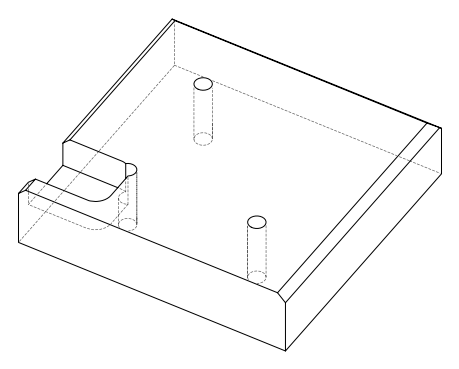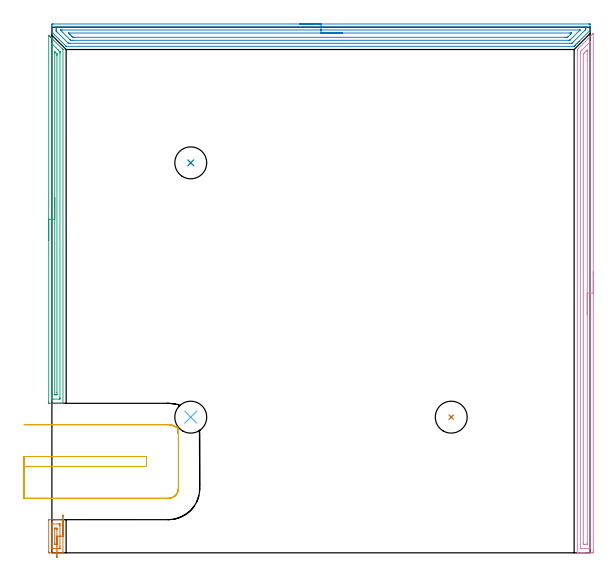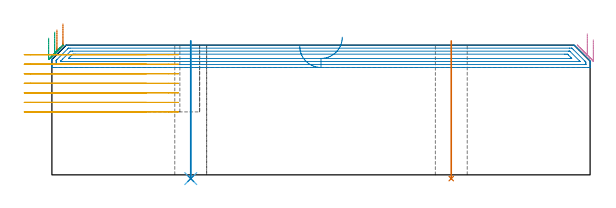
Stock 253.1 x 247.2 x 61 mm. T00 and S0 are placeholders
(PLAN: 8 operations, 2 tool changes, 24.6 min)
(1 AREA_MILL | FG_CHAMFER_SURFACE | UGT0205_001 | 0.55 min | 446 mm3)
(2 AREA_MILL_1 | FG_CHAMFER_SURFACE_1 | UGT0205_001 | 8.19 min | 13959 mm3)
(3 AREA_MILL_2 | FG_CHAMFER_SURFACE_2 | UGT0205_001 | 4.25 min | 3881 mm3)
(4 AREA_MILL_3 | FG_CHAMFER_SURFACE_3 | UGT0205_001 | 5.98 min | 6729 mm3)
(5 MILL_OPEN_POCKET | POCKET_OPEN | UGT0201_094 | Follow Part, ap 5, ae 75% | 4.88 min | 116486 mm3)
(6 INDEXABLE_INSERT_DRILL_THROUGH_HOLE_FROM_SOLID | STEP1HOLE | NXT0302_001 | 0.26 min | 7455 mm3)
(7 INDEXABLE_INSERT_DRILL_THROUGH_HOLE_FROM_SOLID_1 | STEP1HOLE_1 | NXT0302_001 | 0.26 min | 10765 mm3)
(8 INDEXABLE_INSERT_DRILL_THROUGH_HOLE_FROM_SOLID_2 | STEP1HOLE_2 | NXT0302_001 | 0.26 min | 10776 mm3)
(TOOL UGT0205_001 | Chamfer Mill 20 x 3 x 45 deg. | D20 FL50 Z2)
(TOOL UGT0201_094 | End mill 20 mm | D20 FL38 Z4)
(TOOL NXT0302_001 | Index. Insert Drill 15mm [880-D1500L20-05] | D15 PA176 FL75 Z2)
(OP 1 AREA_MILL)
G17 G21 G94 G90
T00 M6
G54
G17 G0 G90 X5.2 Y17.8 S1061 M3
G43 Z71. H0
G94 G1 Y17.762 Z70.128 F250.
Y17.648 Z69.263
Y17.459 Z68.412
Y17.197 Z67.58
Y16.863 Z66.774
Y16.46 Z66.
Y15.991 Z65.264
Y15.46 Z64.572
Y14.871 Z63.929
Y14.228 Z63.339
Y13.536 Z62.808
Y12.8 Z62.34
Y12.026 Z61.937
Y11.22 Z61.603
Y10.388 Z61.341
Y9.536 Z61.152
Y8.672 Z61.038
Y7.8 Z61.
Y0.362
X5.194 Y0.01 Z60.992
X4.95 Y0. Z60.749
X-1.102 Z54.697
X-1.198 Y0.002 Z54.602
X-1.493 Y0.008 Z54.307
X-1.498 Y0.211 Z54.302
X-1.499 Y0.362 Z54.301
X-1.5 Y0.666 Z54.3
Y15.238
X-1.496 Y15.526 Z54.304
X-1.493 Y15.59 Z54.306
X-1.348 Y15.6 Z54.452
X4.951 Y15.599 Z60.749
X5.194 Y15.59 Z60.992
X5.2 Y15.238 Z61.
Y7.8
X3.786 Z59.586
Y2.987
X3.785 Y2.355 Z59.585
X3.783 Y2.112 Z59.583
X3.781 Y2.034 Z59.581
X3.78 Y2.021 Z59.58
X3.75 Y2.01 Z59.55
X3.602 Y2.005 Z59.402
X3.379 Y2.001 Z59.179
X0.432 Y2. Z56.232
X0.209 Y2.001 Z56.009
X0.06 Y2.005 Z55.86
X-0.058 Y2.01 Z55.742
X-0.08 Y2.017 Z55.72
X-0.081 Y2.023 Z55.719
X-0.083 Y2.112 Z55.717
X-0.086 Y2.745 Z55.714
Y2.987
X-0.085 Y13.245 Z55.715
X-0.083 Y13.488 Z55.717
X-0.081 Y13.566 Z55.719
X-0.08 Y13.579 Z55.72
X-0.05 Y13.59 Z55.75
X0.098 Y13.595 Z55.898
X0.321 Y13.599 Z56.121
X3.268 Y13.6 Z59.068
X3.491 Y13.598 Z59.291
X3.64 Y13.595 Z59.44
X3.758 Y13.59 Z59.558
X3.78 Y13.583 Z59.58
X3.781 Y13.577 Z59.581
X3.783 Y13.488 Z59.583
X3.786 Y12.855 Z59.586
Y12.613
Y7.8
X2.371 Z58.171
Y4.651
Y4.564
X2.37 Y4.391 Z58.17
X2.364 Y4.046 Z58.164
X2.359 Y4.008 Z58.159
X2.353 Y4.005 Z58.153
X2.331 Y4.002 Z58.131
X2.285 Y4. Z58.085
X2.148 Z57.948
X1.415 Y4.003 Z57.215
X1.366 Y4.006 Z57.166
X1.344 Y4.009 Z57.144
X1.335 Y4.035 Z57.135
X1.333 Y4.131 Z57.133
X1.329 Y4.478 Z57.129
Y4.651
Y11.036
X1.33 Y11.209 Z57.13
X1.335 Y11.554 Z57.135
X1.341 Y11.592 Z57.141
X1.347 Y11.595 Z57.147
X1.369 Y11.598 Z57.169
X1.415 Y11.6 Z57.215
X1.552 Z57.352
X2.285 Y11.597 Z58.085
X2.334 Y11.594 Z58.134
X2.356 Y11.591 Z58.156
X2.365 Y11.565 Z58.165
X2.367 Y11.468 Z58.167
X2.371 Y11.122 Z58.171
Y10.949
Y7.8
Y6.928 Z58.21
Y6.063 Z58.323
Y5.212 Z58.512
Y4.38 Z58.775
X2.372 Y3.574 Z59.108
Y2.8 Z59.511
Y2.064 Z59.98
Y1.372 Z60.511
Y0.729 Z61.1
Y0.14 Z61.744
Y-0.392 Z62.436
Y-0.86 Z63.172
Y-1.263 Z63.945
Y-1.597 Z64.751
Y-1.859 Z65.583
Y-2.048 Z66.435
Y-2.162 Z67.3
Y-2.2 Z68.172
G0 Z71.
M5
M2
(OP 2 AREA_MILL_1)
G17 G21 G94 G90
T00 M6
G54
G17 G0 G90 X116.55 Y248.7 S1061 M3
G43 Z71. H0
Z60.5
G94 G1 X116.588 Z59.628 F250.
X116.702 Z58.764
X116.891 Z57.912
X117.153 Z57.08
X117.487 Z56.274
X117.89 Z55.5
X118.358 Z54.764
X118.89 Z54.072
X119.479 Z53.429
X120.122 Z52.84
X120.814 Z52.309
X121.55 Z51.84
X122.324 Z51.437
X123.13 Z51.103
X123.962 Z50.841
X124.813 Z50.652
X125.678 Z50.538
X126.55 Z50.5
X252.485
X252.721 Y248.698 Z50.502
X253.097 Y248.691 Z50.505
X253.1 Y248.615 Z50.582
Y247.405 Z51.79
Y246.741 Z52.459
Y246.311 Z52.889
X253.09 Y245.696 Z53.502
X253.045 Y245.647 Z53.551
X252.931 Y245.531 Z53.667
X252.811 Y245.41 Z53.788
X247.922 Y240.522 Z58.678
X247.775 Y240.374 Z58.823
X247.721 Y240.32 Z58.878
X247.083 Y239.683 Z59.517
X246.896 Y239.495 Z59.702
X246.244 Y238.844 Z60.356
X246.016 Y238.616 Z60.584
X245.786 Y238.386 Z60.813
X245.606 Y238.204 Z60.99
X245.339 Y238.2 Z61.
X6.867
X6.706 Y238.204 Z60.989
X6.551 Y238.349 Z60.85
X0.035 Y244.864 Z54.334
X0.01 Y244.891 Z54.306
X0. Y245.148 Z54.047
Y245.432 Z53.767
Y246.858 Z52.338
Y247.405 Z51.791
Y247.737 Z51.46
X0.004 Y248.284 Z50.911
X0.01 Y248.691 Z50.504
X0.197 Y248.696 Z50.501
X0.615 Y248.7 Z50.5
X126.55
Y247.286 Z51.914
X250.698 Y247.285 Z51.915
X250.821
X251.058 Y247.28 Z51.92
X251.082 Y247.279 Z51.921
X251.09 Y247.267 Z51.933
X251.096 Y247.236 Z51.964
X251.098 Y247.205 Z51.995
X251.099 Y247.011 Z52.189
X251.092 Y246.526 Z52.674
X251.084 Y246.146 Z53.054
X250.698 Y245.749 Z53.451
X250.647 Y245.697 Z53.503
X245.339 Y240.389 Z58.811
X244.887 Y239.94 Z59.26
X244.738 Y239.794 Z59.406
X244.617 Y239.678 Z59.522
X244.538 Y239.621 Z59.579
X244.446 Y239.618 Z59.582
X244.323 Y239.616 Z59.584
X243.553 Y239.614 Z59.586
X243.432
X8.532 Y239.615 Z59.585
X7.76 Y239.62 Z59.58
X7.741 Y239.621 Z59.579
X7.716 Y239.642 Z59.558
X7.663 Y239.69 Z59.51
X7.563 Y239.788 Z59.412
X7.365 Y239.985 Z59.215
X2.402 Y244.949 Z54.251
X2.056 Y245.304 Z53.896
X2.015 Y245.346 Z53.854
X2.01 Y245.411 Z53.789
X2.004 Y245.516 Z53.684
X2.001 Y245.647 Z53.553
X2. Y246.042 Z53.158
X2.003 Y246.526 Z52.674
X2.008 Y246.914 Z52.286
X2.025 Y247.279 Z51.921
X2.402 Y247.284 Z51.916
X2.524 Y247.285 Z51.915
X126.55 Y247.286 Z51.914
Y245.872 Z53.328
X248.019 Y245.871 Z53.329
X248.247
X248.312 Y245.869 Z53.331
X248.349 Y245.866 Z53.334
X248.354 Y245.865 Z53.335
X248.328 Y245.836 Z53.364
X248.21 Y245.711 Z53.489
X248.148 Y245.647 Z53.553
X248.084 Y245.583 Z53.617
X243.752 Y241.253 Z57.947
X243.652 Y241.155 Z58.045
X243.553 Y241.061 Z58.139
X243.508 Y241.035 Z58.165
X243.469 Y241.033 Z58.167
X243.387 Y241.03 Z58.17
X243.221 Y241.029 Z58.171
X242.888 Y241.028 Z58.172
X9.774 Y241.029 Z58.171
X9.547 Y241.03 Z58.17
X8.874 Y241.036 Z58.164
X8.77 Y241.042 Z58.158
X8.654 Y241.149 Z58.051
X8.548 Y241.253 Z57.947
X5.081 Y244.718 Z54.482
X4.188 Y245.613 Z53.587
X4.157 Y245.647 Z53.553
X4.009 Y245.823 Z53.377
X4.008 Y245.858 Z53.342
X4.011 Y245.865 Z53.335
X4.018 Y245.867 Z53.333
X4.074 Y245.87 Z53.33
X4.188 Y245.871 Z53.329
X4.853 Y245.872 Z53.328
X126.55
Y244.457 Z54.743
X243.553
X243.87 Y244.456 Z54.744
X244.171 Y244.454 Z54.746
X244.446 Y244.45 Z54.75
X244.455 Y244.415 Z54.785
X244.446 Y244.399 Z54.801
X244.191 Y244.141 Z55.059
X243.941 Y243.889 Z55.311
X242.862 Y242.812 Z56.388
X242.66 Y242.612 Z56.588
X242.494 Y242.455 Z56.745
X242.337 Y242.449 Z56.751
X241.767 Y242.445 Z56.755
X241.19 Y242.443 Z56.757
X11.017
X10.44 Y242.444 Z56.756
X10.121 Y242.446 Z56.754
X9.84 Y242.45 Z56.75
X9.547 Y242.713 Z56.487
X9.242 Y243.01 Z56.19
X8.654 Y243.595 Z55.605
X8.359 Y243.889 Z55.311
X8.075 Y244.175 Z55.025
X7.892 Y244.362 Z54.838
X7.83 Y244.429 Z54.771
X7.811 Y244.453 Z54.747
X7.816
X7.884 Y244.455 Z54.745
X8.077 Y244.457 Z54.743
X126.55
X127.422 Z54.781
X128.286 Z54.895
X129.138 Z55.083
X129.97 Z55.346
X130.776 Z55.68
X131.55 Z56.082
X132.286 Z56.551
X132.978 Z57.082
X133.621 Z57.672
X134.21 Z58.315
X134.741 Z59.007
X135.21 Z59.743
X135.613 Z60.517
X135.947 Z61.323
X136.209 Z62.155
X136.398 Z63.006
X136.512 Z63.871
X136.55 Z64.743
G0 Z71.
M5
M2
(OP 3 AREA_MILL_2)
G17 G21 G94 G90
T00 M6
G54
G17 G0 G90 X-1.5 Y146.85 S1061 M3
G43 Z71. H0
Z64.3
G94 G1 Y146.888 Z63.428 F250.
Y147.002 Z62.563
Y147.191 Z61.712
Y147.453 Z60.88
Y147.787 Z60.074
Y148.19 Z59.3
Y148.658 Z58.564
Y149.189 Z57.872
Y149.779 Z57.229
Y150.422 Z56.64
Y151.114 Z56.108
Y151.85 Z55.64
Y152.624 Z55.237
Y153.43 Z54.903
Y154.262 Z54.641
Y155.113 Z54.452
Y155.978 Z54.338
Y156.85 Z54.3
Y243.126
X-1.496 Y243.317 Z54.304
X-1.493 Y243.381 Z54.306
X-1.248 Y243.148 Z54.552
X-0.762 Y242.665 Z55.033
X-0.616 Y242.517 Z55.182
X-0.47 Y242.372 Z55.327
X-0.327 Y242.229 Z55.469
X-0.19 Y242.091 Z55.608
X-0.025 Y241.926 Z55.773
X0.108 Y241.794 Z55.905
X0.236 Y241.665 Z56.034
X4.949 Y236.952 Z60.748
X5.15 Y236.748 Z60.946
X5.196 Y236.695 Z60.989
X5.2 Y236.581 Z61.
Y70.437
X5.197 Y70.31 Z60.989
X5.109 Y70.304 Z60.901
X5.014 Y70.3 Z60.812
X4.36 Z60.16
X3.694 Z59.493
X3.156 Z58.952
X2.888 Z58.684
X2.285 Z58.082
X2.017 Z57.814
X1.415 Z57.209
X-1.101 Z54.695
X-1.198 Y70.302 Z54.598
X-1.493 Y70.31 Z54.303
X-1.497 Y70.577 Z54.301
X-1.499 Y70.883
X-1.5 Y156.85 Z54.3
X-0.086 Z55.714
Y239.007
X-0.085 Y239.254 Z55.715
X-0.082 Y239.418 Z55.718
X-0.079 Y239.498 Z55.721
X-0.076 Y239.515 Z55.724
X-0.054 Y239.494 Z55.746
X0.195 Y239.254 Z55.995
X2.869 Y236.581 Z58.669
X3.156 Y236.292 Z58.956
X3.751 Y235.69 Z59.551
X3.779 Y235.646 Z59.579
X3.781 Y235.609 Z59.581
X3.784 Y235.529 Z59.584
X3.785 Y235.368 Z59.585
X3.786 Y235.046 Z59.586
X3.785 Y72.912 Z59.585
X3.784 Y72.665 Z59.584
X3.78 Y72.344 Z59.58
X3.779 Y72.312 Z59.579
X3.726 Y72.308 Z59.526
X3.631 Y72.303 Z59.431
X3.512 Y72.301 Z59.312
X0.544 Y72.3 Z56.344
X0.028 Y72.302 Z55.828
X-0.058 Y72.307 Z55.742
X-0.072 Y72.309 Z55.728
X-0.079 Y72.334 Z55.721
X-0.082 Y72.414 Z55.718
X-0.084 Y72.665 Z55.716
X-0.086 Y73.309 Z55.714
Y73.555
Y156.85
X1.328 Z57.128
X1.329 Y234.976 Z57.129
X1.33 Y235.152 Z57.13
X1.336 Y235.504 Z57.136
X1.342 Y235.649 Z57.142
X1.362 Y235.633 Z57.162
X1.415 Y235.584 Z57.215
X2.202 Y234.799 Z58.002
X2.285 Y234.715 Z58.085
X2.334 Y234.664 Z58.134
X2.356 Y234.637 Z58.156
X2.364 Y234.622 Z58.164
X2.367 Y234.525 Z58.167
X2.371 Y234.173 Z58.171
Y233.997
Y75.249
X2.367 Y74.446 Z58.167
X2.366 Y74.364 Z58.166
X2.352 Y74.31 Z58.152
X2.285 Y74.308 Z58.085
X1.557 Y74.301 Z57.357
X1.415 Y74.302 Z57.215
X1.367 Y74.306 Z57.167
X1.336 Y74.31 Z57.136
X1.333 Y74.359 Z57.133
X1.33 Y74.446 Z57.13
X1.329 Y74.534 Z57.129
X1.328 Y156.85 Z57.128
Y157.721 Z57.166
Y158.586 Z57.28
Y159.438 Z57.469
Y160.27 Z57.731
Y161.076 Z58.065
Y161.85 Z58.468
Y162.586 Z58.937
Y163.278 Z59.468
Y163.921 Z60.057
Y164.51 Z60.701
Y165.041 Z61.393
Y165.51 Z62.128
Y165.913 Z62.902
Y166.247 Z63.708
Y166.509 Z64.54
Y166.698 Z65.392
Y166.812 Z66.257
Y166.85 Z67.128
G0 Z71.
M5
M2
(OP 4 AREA_MILL_3)
G17 G21 G94 G90
T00 M6
G54
G17 G0 G90 X254.6 Y132.1 S1061 M3
G43 Z71. H0
Z63.5
G94 G1 Y132.062 Z62.628 F250.
Y131.948 Z61.764
Y131.759 Z60.912
Y131.497 Z60.08
Y131.163 Z59.274
Y130.76 Z58.5
Y130.292 Z57.764
Y129.76 Z57.072
Y129.171 Z56.429
Y128.528 Z55.84
Y127.836 Z55.308
Y127.1 Z54.84
Y126.326 Z54.437
Y125.52 Z54.103
Y124.688 Z53.841
Y123.836 Z53.652
Y122.972 Z53.538
Y122.1 Z53.5
Y0.888
X254.599 Y0.617 Z53.501
X254.594 Y0.005 Z53.503
X254.592 Y0.002 Z53.505
X253.978 Y0. Z54.119
X250.403 Z57.691
X249.85 Z58.247
X249.51 Z58.587
X248.956 Z59.14
X248.616 Z59.479
X247.574 Z60.526
X247.166 Y0.003 Z60.926
X247.125 Y0.006 Z60.966
X247.103 Y0.009 Z60.988
X247.1 Y0.17 Z61.
Y236.437
X247.105 Y236.704 Z60.991
X247.722 Y237.322 Z60.378
X254.28 Y243.881 Z53.818
X254.425 Y244.026 Z53.672
X254.582 Y244.179 Z53.516
X254.595 Y244.183 Z53.503
X254.599 Y244.179 Z53.499
X254.6 Y122.1 Z53.5
X253.186 Z54.914
X253.185 Y2.302 Z54.915
X253.183 Y2.2 Z54.917
X253.178 Y2.01 Z54.922
X253.084 Y2.008 Z55.016
X252.593 Y2.001 Z55.507
X249.019 Y2. Z59.081
X248.616 Y2.004 Z59.484
X248.559 Y2.006 Z59.541
X248.529 Y2.009 Z59.571
X248.521 Y2.099 Z59.579
X248.516 Y2.302 Z59.584
X248.515 Y2.403 Z59.585
Y234.752
X248.519 Y235.544 Z59.581
X248.52 Y235.64 Z59.58
X248.547 Y235.685 Z59.553
X248.616 Y235.759 Z59.484
X248.952 Y236.101 Z59.148
X249.287 Y236.437 Z58.813
X252.525 Y239.676 Z55.575
X252.86 Y240.01 Z55.24
X252.974 Y240.12 Z55.126
X253.084 Y240.223 Z55.016
X253.179 Y240.298 Z54.921
X253.183 Y240.112 Z54.917
X253.185 Y240.01 Z54.915
X253.186 Y122.1 Z54.914
X251.772 Z56.328
X251.771 Y4.609 Z56.329
X251.769 Y4.19 Z56.331
X251.767 Y4.072 Z56.333
X251.765 Y4.021 Z56.335
X251.676 Y4.01 Z56.424
X251.484 Y4.002 Z56.616
X250.403 Y4. Z57.697
X250.213 Y4.001 Z57.887
X250.087 Y4.004 Z58.013
X249.986 Y4.009 Z58.114
X249.935 Y4.014 Z58.165
X249.934 Y4.033 Z58.166
X249.931 Y4.19 Z58.169
X249.929 Y4.664 Z58.171
Y234.441
X249.93 Y234.546 Z58.17
X249.933 Y234.597 Z58.167
X249.935 Y234.62 Z58.165
X249.958 Y234.651 Z58.142
X250.177 Y234.876 Z57.923
X250.403 Y235.104 Z57.697
X250.623 Y235.324 Z57.477
X251.297 Y235.998 Z56.803
X251.517 Y236.217 Z56.583
X251.739 Y236.437 Z56.361
X251.748 Y236.438 Z56.352
X251.764 Y236.437 Z56.336
X251.768 Y236.171 Z56.332
X251.77 Y235.964 Z56.33
X251.771 Y231.539 Z56.329
X251.772 Y122.1 Z56.328
Y121.228 Z56.367
Y120.364 Z56.48
Y119.512 Z56.669
Y118.68 Z56.932
Y117.874 Z57.265
Y117.1 Z57.668
Y116.364 Z58.137
Y115.672 Z58.668
Y115.029 Z59.257
Y114.44 Z59.901
Y113.908 Z60.593
Y113.44 Z61.328
Y113.037 Z62.102
Y112.703 Z62.908
Y112.441 Z63.74
Y112.252 Z64.592
Y112.138 Z65.457
Y112.1 Z66.328
G0 Z71.
M5
M2
(OP 5 MILL_OPEN_POCKET)
G17 G21 G94 G90
T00 M6
G54
G17 G0 G90 X-13. Y40.6 S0 M3
G43 Z71. H0
Z56.514
G94 G1 X-10. F250.
X44.5 F500.
Y45.3
X-10.
X-13. F250.
Y25.6
X-10.
X54.8 F500.
G3 X59.5 Y30.3 R4.7
G1 Y55.6
G3 X59.463 Y56.191 R4.7
G1 X59.111 Y58.966
X56.504 Y59.98
G3 X54.8 Y60.3 R4.7
G1 X-10.
X-13. F250.
G0 Y40.6 Z52.029
G1 X-10.
X44.5 F500.
Y45.3
X-10.
X-13. F250.
Y25.6
X-10.
X54.8 F500.
G3 X59.5 Y30.3 R4.7
G1 Y55.6
G3 X59.463 Y56.191 R4.7
G1 X59.111 Y58.966
X56.504 Y59.98
G3 X54.8 Y60.3 R4.7
G1 X-10.
X-13. F250.
G0 Y40.6 Z47.543
G1 X-10.
X44.5 F500.
Y45.3
X-10.
X-13. F250.
Y25.6
X-10.
X54.8 F500.
G3 X59.5 Y30.3 R4.7
G1 Y55.6
G3 X59.463 Y56.191 R4.7
G1 X59.111 Y58.966
X56.504 Y59.98
G3 X54.8 Y60.3 R4.7
G1 X-10.
X-13. F250.
G0 Y40.6 Z43.057
G1 X-10.
X44.5 F500.
Y45.3
X-10.
X-13. F250.
Y25.6
X-10.
X54.8 F500.
G3 X59.5 Y30.3 R4.7
G1 Y55.6
G3 X59.463 Y56.191 R4.7
G1 X59.111 Y58.966
X56.504 Y59.98
G3 X54.8 Y60.3 R4.7
G1 X-10.
X-13. F250.
G0 Y40.6 Z38.571
G1 X-10.
X44.5 F500.
Y45.3
X-10.
X-13. F250.
Y25.6
X-10.
X54.8 F500.
G3 X59.5 Y30.3 R4.7
G1 Y55.6
G3 X59.463 Y56.191 R4.7
G1 X59.111 Y58.966
X56.504 Y59.98
G3 X54.8 Y60.3 R4.7
G1 X-10.
X-13. F250.
G0 Y40.6 Z34.086
G1 X-10.
X44.5 F500.
Y45.3
X-10.
X-13. F250.
Y25.6
X-10.
X54.8 F500.
G3 X59.5 Y30.3 R4.7
G1 Y55.6
G3 X59.463 Y56.191 R4.7
G1 X59.111 Y58.966
X56.504 Y59.98
G3 X54.8 Y60.3 R4.7
G1 X-10.
X-13. F250.
G0 Y40.6 Z29.6
G1 X-10.
X44.5 F500.
Y45.3
X-10.
X-13. F250.
Y25.6
X-10.
X54.8 F500.
G3 X59.5 Y30.3 R4.7
G1 Y55.6
G3 X59.463 Y56.191 R4.7
G1 X59.111 Y58.966
X56.504 Y59.98
G3 X54.8 Y60.3 R4.7
G1 X-10.
X-13. F250.
G0 Z71.
M5
M2
(OP 6 INDEXABLE_INSERT_DRILL_THROUGH_HOLE_FROM_SOLID)
G17 G21 G94 G90
T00 M6
G54
G17 G0 G90 X65.3 Y63.8 S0 M3
G43 Z71. H1
G94 G81 G98 Z-1.762 F250. R63.
G80
M5
M2
(OP 7 INDEXABLE_INSERT_DRILL_THROUGH_HOLE_FROM_SOLID_1)
G17 G21 G94 G90
T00 M6
G54
G17 G0 G90 X187.8 Y63.8 S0 M3
G43 Z71. H1
G94 G81 G98 Z-1.762 F250. R63.
G80
M5
M2
(OP 8 INDEXABLE_INSERT_DRILL_THROUGH_HOLE_FROM_SOLID_2)
G17 G21 G94 G90
T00 M6
G54
G17 G0 G90 X65.3 Y183.4 S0 M3
G43 Z71. H1
G94 G81 G98 Z-1.762 F250. R63.
G80
M5
M2
